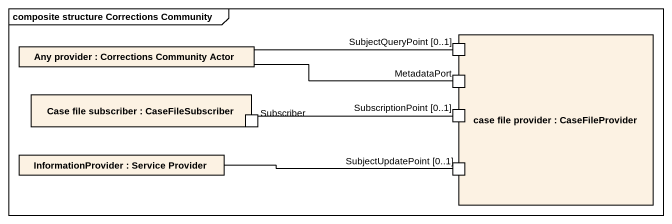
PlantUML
@startuml
mainframe composite structure Corrections Community
rectangle "Any provider : Corrections Community Actor" as Any_provider
rectangle "case file provider : CaseFileProvider" as case_file_provider {
  port "SubjectQueryPoint [0..1]" as SubjectQueryPoint_0_1
  port MetadataPort
  port "SubscriptionPoint [0..1]" as SubscriptionPoint_0_1
  port "SubjectUpdatePoint [0..1]" as SubjectUpdatePoint_0_1
}
rectangle "Case file subscriber : CaseFileSubscriber" as Case_file_subscriber {
  port Subscriber
}
rectangle "InformationProvider : Service Provider" as InformationProvider
Any_provider -right- SubjectQueryPoint_0_1
Any_provider -right- MetadataPort
Case_file_subscriber -right- SubscriptionPoint_0_1
InformationProvider -right- SubjectUpdatePoint_0_1
@enduml
